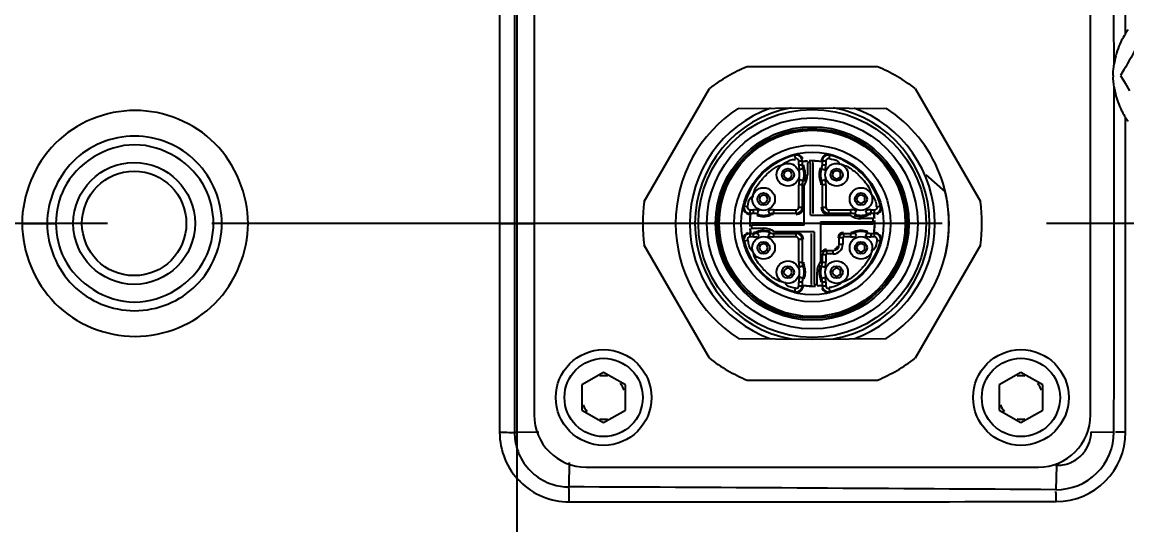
# Model space of a CAD drawing. Header units: millimetres. Extents: x 4086 to 8300, y 123 to 1549.
# Drawn here: x 6953 to 6968.89, y 453.67 to 460.89 of the extents above; entities that cross this region are included whole.
import ezdxf

# ---------------------------------------------------------------- set-up
doc = ezdxf.new("R2010")
doc.units = ezdxf.units.MM
doc.linetypes.add('CENTER', pattern=[0.6, 0.375, -0.075, 0.075, -0.075])
for name, color, linetype in [('中心线', 7, 'Continuous'), ('外形图', 7, 'Continuous'), ('尺寸标注', 7, 'Continuous')]:
    doc.layers.add(name, color=color, linetype=linetype)
doc.styles.add('思源黑', font='SourceHanSansCN-Normal.ttf')
doc.dimstyles.new('尺寸标注_1_4比例', dxfattribs={"dimtxt": 7, "dimasz": 6, "dimexe": 2, "dimexo": 1.5, "dimgap": 1, "dimtad": 1, "dimdec": 1, "dimlfac": 4, "dimdsep": 46, "dimtxsty": '思源黑', "dimcen": 0.09, "dimadec": 0, "dimazin": 0, "dimtp": 0.01, "dimtm": 0.01, "dimtfac": 1, "dimtdec": 1, "dimtofl": 0, "dimtmove": 0, "dimatfit": 3, "dimfxl": 1, "dimtolj": 1, "dimarcsym": 0})

# ---------------------------------------------------------------- blocks, each defined once
blk = doc.blocks.new('*D755')
at = {"layer": 'Defpoints', "color": 0}
for p in [(6960.112, 469.498), (6894.679, 446.498), (6960.112, 446.498)]:
    blk.add_point(p, dxfattribs=at)
at = {"layer": '尺寸标注', "color": 0, "lineweight": -2}
for p, q in [((6958.612, 469.498), (6892.679, 469.498)), ((6894.679, 463.498), (6894.679, 452.498)), ((6958.612, 446.498), (6892.679, 446.498))]:
    blk.add_line(p, q, dxfattribs=at)
at = {"layer": '尺寸标注', "color": 0}
for points in [[(6895.679, 463.498), (6893.679, 463.498), (6894.679, 469.498)], [(6893.679, 452.498), (6895.679, 452.498), (6894.679, 446.498)]]:
    blk.add_solid(points, dxfattribs=at)
at = {"layer": '尺寸标注', "color": 0, "insert": (6890.055, 457.578), "char_height": 7, "attachment_point": 5, "rotation": 90, "style": '思源黑'}
blk.add_mtext('\\A1;92', dxfattribs=at)
blk = doc.blocks.new('*D756')
at = {"layer": 'Defpoints', "color": 0}
for p in [(6960.112, 469.498), (6912.112, 449.123), (6912.112, 423.652)]:
    blk.add_point(p, dxfattribs=at)
at = {"layer": '尺寸标注', "color": 0, "lineweight": -2}
for p, q in [((6960.112, 467.998), (6960.112, 421.652)), ((6912.112, 447.623), (6912.112, 421.652)), ((6954.112, 423.652), (6918.112, 423.652))]:
    blk.add_line(p, q, dxfattribs=at)
at = {"layer": '尺寸标注', "color": 0}
for points in [[(6918.112, 424.652), (6918.112, 422.652), (6912.112, 423.652)], [(6954.112, 422.652), (6954.112, 424.652), (6960.112, 423.652)]]:
    blk.add_solid(points, dxfattribs=at)
at = {"layer": '尺寸标注', "color": 0, "insert": (6936.112, 428.276), "char_height": 7, "attachment_point": 5, "style": '思源黑'}
blk.add_mtext('\\A1;192', dxfattribs=at)

msp = doc.modelspace()

# ---------------------------------------------------------------- linework, layer by layer
at = {"layer": '中心线', "linetype": 'CENTER', "ltscale": 20}
msp.add_line((7074.229, 457.9978), (6904.8666, 457.9978), dxfattribs=at)
at = {"layer": '外形图'}
for p, q in [((6960.3621, 466.7478), (6960.3621, 455.2478)), ((6968.3621, 455.2478), (6968.3621, 466.7478)), ((6965.2996, 460.2478), (6963.4246, 460.2478)), ((6968.829, 460.1809), (6968.7956, 460.1228)), ((6968.8425, 460.2045), (6968.829, 460.1809)), ((6968.7956, 460.1228), (6968.8586, 460.0132)), ((6961.9448, 458.3109), (6962.8823, 459.9347)), ((6965.8419, 459.9347), (6966.7794, 458.3109)), ((6968.8586, 460.0132), (6968.9214, 459.9039)), ((6963.2991, 459.651), (6964.3621, 459.6603)), ((6964.3621, 459.6603), (6965.4251, 459.651)), ((6968.8657, 457.9978), (6968.8658, 459.5192)), ((6964.1217, 458.9288), (6964.1058, 458.9903)), ((6964.6024, 458.9288), (6964.6183, 458.9903)), ((6964.1673, 458.8413), (6964.1673, 458.8934)), ((6964.2173, 458.8934), (6964.1673, 458.8934)), ((6964.1673, 458.8413), (6964.2173, 458.8413)), ((6964.1738, 458.7921), (6964.1719, 458.7646)), ((6964.2405, 458.7932), (6964.1818, 458.7687)), ((6964.2173, 458.8934), (6964.2173, 458.8413)), ((6964.2929, 458.8728), (6964.2929, 458.6978)), ((6964.3371, 458.8728), (6964.2929, 458.8728)), ((6964.3371, 458.1166), (6964.3371, 458.8728)), ((6964.3721, 458.8728), (6964.3621, 458.8728)), ((6964.3721, 458.8728), (6964.3721, 458.1426)), ((6964.4962, 458.788), (6964.4837, 458.7932)), ((6964.4962, 458.788), (6964.5525, 458.7645)), ((6964.5069, 458.8413), (6964.5069, 458.8934)), ((6964.5569, 458.8934), (6964.5069, 458.8934)), ((6964.5069, 458.8413), (6964.5569, 458.8413)), ((6964.5503, 458.7921), (6964.5552, 458.8166)), ((6964.5522, 458.7646), (6964.5503, 458.7921)), ((6964.5552, 458.8166), (6964.5569, 458.8413)), ((6964.5569, 458.8934), (6964.5569, 458.8413)), ((6964.1738, 458.6035), (6964.1689, 458.5791)), ((6964.228, 458.6077), (6964.1717, 458.6312)), ((6964.1719, 458.6311), (6964.1738, 458.6035)), ((6964.228, 458.6077), (6964.2405, 458.6025)), ((6964.4837, 458.6025), (6964.5423, 458.6269)), ((6964.5503, 458.6035), (6964.5522, 458.6311)), ((6965.9927, 458.6968), (6966.2743, 458.452)), ((6964.1689, 458.5791), (6964.1673, 458.5543)), ((6964.1673, 458.2291), (6964.1673, 458.5543)), ((6964.2173, 458.5543), (6964.1673, 458.5543)), ((6964.2173, 458.5543), (6964.2173, 458.2291)), ((6964.2433, 457.9728), (6964.2433, 458.5424)), ((6964.5069, 458.2291), (6964.5069, 458.5543)), ((6964.5569, 458.5543), (6964.5069, 458.5543)), ((6964.5569, 458.5543), (6964.5569, 458.2291)), ((6963.3696, 458.2541), (6963.4311, 458.2382)), ((6963.4664, 458.1926), (6963.4664, 458.1426)), ((6963.4664, 458.1926), (6963.5186, 458.1926)), ((6963.5186, 458.1426), (6963.4664, 458.1426)), ((6963.5186, 458.1426), (6963.5186, 458.1926)), ((6963.5433, 458.191), (6963.5186, 458.1926)), ((6963.5677, 458.1861), (6963.5433, 458.191)), ((6963.5719, 458.1319), (6963.5667, 458.1194)), ((6963.5953, 458.188), (6963.5677, 458.1861)), ((6963.5719, 458.1319), (6963.5954, 458.1882)), ((6963.7564, 458.1861), (6963.7288, 458.188)), ((6963.7574, 458.1194), (6963.7329, 458.178)), ((6963.8056, 458.1926), (6963.8056, 458.1426)), ((6963.8056, 458.1926), (6964.1308, 458.1926)), ((6964.1308, 458.1426), (6963.8056, 458.1426)), ((6964.1308, 458.1426), (6964.1308, 458.1926)), ((6964.1673, 458.2291), (6964.2173, 458.2291)), ((6964.3371, 458.1166), (6964.9067, 458.1166)), ((6964.5069, 458.2291), (6964.5569, 458.2291)), ((6964.5933, 458.1926), (6964.5933, 458.1426)), ((6964.5933, 458.1926), (6964.9186, 458.1926)), ((6964.9186, 458.1426), (6964.5933, 458.1426)), ((6964.9186, 458.1426), (6964.9186, 458.1926)), ((6964.9433, 458.191), (6964.9186, 458.1926)), ((6964.9677, 458.1861), (6964.9433, 458.191)), ((6964.9719, 458.1319), (6964.9667, 458.1194)), ((6964.9953, 458.188), (6964.9677, 458.1861)), ((6964.9719, 458.1319), (6964.9954, 458.1882)), ((6965.1564, 458.1861), (6965.1288, 458.188)), ((6965.1574, 458.1194), (6965.1329, 458.178)), ((6965.2056, 458.1926), (6965.2056, 458.1426)), ((6965.2056, 458.1926), (6965.2577, 458.1926)), ((6965.2577, 458.1426), (6965.2056, 458.1426)), ((6965.2577, 458.1426), (6965.2577, 458.1926)), ((6965.293, 458.2382), (6965.3545, 458.2541)), ((6953.001, 457.9978), (6953.4869, 457.9978)), ((6956.2495, 457.9978), (6955.7534, 457.9978)), ((6959.867, 457.9978), (6956.2495, 457.9978)), ((6959.867, 457.9978), (6960.3621, 457.9978)), ((6963.4871, 458.0078), (6964.2173, 458.0078)), ((6963.4871, 457.9728), (6963.4871, 457.9286)), ((6964.2433, 457.9728), (6963.4871, 457.9728)), ((6964.4808, 458.0228), (6964.4808, 457.4532)), ((6964.4808, 458.0228), (6965.2371, 458.0228)), ((6965.2371, 457.9878), (6964.4808, 457.9878)), ((6965.2371, 458.067), (6965.0621, 458.067)), ((6965.2371, 458.0228), (6965.2371, 458.067)), ((6968.8657, 457.9978), (6968.3925, 457.9978)), ((6963.4664, 457.853), (6963.4664, 457.803)), ((6963.4664, 457.853), (6963.5186, 457.853)), ((6963.5186, 457.803), (6963.4664, 457.803)), ((6963.4871, 457.9286), (6963.6621, 457.9286)), ((6963.5186, 457.803), (6963.5186, 457.853)), ((6963.5667, 457.8762), (6963.5912, 457.8176)), ((6963.5677, 457.8096), (6963.5953, 457.8077)), ((6963.7287, 457.8074), (6963.7574, 457.8762)), ((6963.7288, 457.8077), (6963.7564, 457.8096)), ((6963.7564, 457.8096), (6963.7808, 457.8047)), ((6963.7808, 457.8047), (6963.8056, 457.803)), ((6963.8056, 457.853), (6963.8056, 457.803)), ((6963.8056, 457.853), (6964.1308, 457.853)), ((6964.1308, 457.803), (6963.8056, 457.803)), ((6964.3871, 457.8791), (6963.8175, 457.8791)), ((6964.1308, 457.803), (6964.1308, 457.853)), ((6964.3521, 457.1228), (6964.3521, 457.853)), ((6964.3871, 457.8791), (6964.3871, 457.1228)), ((6964.8006, 457.803), (6964.8006, 457.6978)), ((6964.9186, 457.803), (6964.8006, 457.803)), ((6964.8121, 457.853), (6964.8121, 457.803)), ((6964.8121, 457.853), (6964.9186, 457.853)), ((6964.9186, 457.803), (6964.9186, 457.853)), ((6964.9667, 457.8762), (6964.9912, 457.8176)), ((6964.9677, 457.8096), (6964.9953, 457.8077)), ((6965.1287, 457.8074), (6965.1574, 457.8762)), ((6965.1288, 457.8077), (6965.1564, 457.8096)), ((6965.1564, 457.8096), (6965.1808, 457.8047)), ((6965.1808, 457.8047), (6965.2056, 457.803)), ((6965.2056, 457.853), (6965.2056, 457.803)), ((6965.2056, 457.853), (6965.2577, 457.853)), ((6965.2577, 457.803), (6965.2056, 457.803)), ((6965.2577, 457.803), (6965.2577, 457.853)), ((6962.8823, 456.0609), (6961.9448, 457.6847)), ((6963.3696, 457.7416), (6963.4311, 457.7575)), ((6964.1673, 457.4413), (6964.1673, 457.7666)), ((6964.2173, 457.7666), (6964.1673, 457.7666)), ((6964.2173, 457.7666), (6964.2173, 457.4413)), ((6964.7506, 457.6978), (6964.7506, 457.7916)), ((6964.8006, 457.7916), (6964.7506, 457.7916)), ((6964.7506, 457.6978), (6964.8006, 457.6978)), ((6965.293, 457.7575), (6965.3545, 457.7416)), ((6966.7794, 457.6847), (6965.8419, 456.0609)), ((6964.5069, 457.4413), (6964.5069, 457.5478)), ((6964.5569, 457.5478), (6964.5069, 457.5478)), ((6964.5569, 457.5593), (6964.5569, 457.4413)), ((6964.6621, 457.5593), (6964.5569, 457.5593)), ((6964.5683, 457.6093), (6964.5683, 457.5593)), ((6964.5683, 457.6093), (6964.6621, 457.6093)), ((6964.6621, 457.5593), (6964.6621, 457.6093)), ((6964.1673, 457.4413), (6964.2173, 457.4413)), ((6964.1738, 457.3921), (6964.1719, 457.3646)), ((6964.2405, 457.3932), (6964.1818, 457.3687)), ((6964.4962, 457.388), (6964.4837, 457.3932)), ((6964.4962, 457.388), (6964.5525, 457.3645)), ((6964.5069, 457.4413), (6964.5569, 457.4413)), ((6964.5503, 457.3921), (6964.5552, 457.4166)), ((6964.5522, 457.3646), (6964.5503, 457.3921)), ((6964.5552, 457.4166), (6964.5569, 457.4413)), ((6964.1689, 457.1791), (6964.1673, 457.1543)), ((6964.1738, 457.2035), (6964.1689, 457.1791)), ((6964.228, 457.2077), (6964.1717, 457.2312)), ((6964.1719, 457.2311), (6964.1738, 457.2035)), ((6964.228, 457.2077), (6964.2405, 457.2025)), ((6964.4312, 457.1228), (6964.4312, 457.2978)), ((6964.4837, 457.2025), (6964.5423, 457.2269)), ((6964.5503, 457.2035), (6964.5522, 457.2311)), ((6964.1058, 457.0054), (6964.1217, 457.0669)), ((6964.1673, 457.1022), (6964.1673, 457.1543)), ((6964.2173, 457.1543), (6964.1673, 457.1543)), ((6964.1673, 457.1022), (6964.2173, 457.1022)), ((6964.2173, 457.1543), (6964.2173, 457.1022)), ((6964.3521, 457.1228), (6964.3621, 457.1228)), ((6964.3871, 457.1228), (6964.4312, 457.1228)), ((6964.5069, 457.1022), (6964.5069, 457.1543)), ((6964.5569, 457.1543), (6964.5069, 457.1543)), ((6964.5069, 457.1022), (6964.5569, 457.1022)), ((6964.5569, 457.1543), (6964.5569, 457.1022)), ((6964.6183, 457.0054), (6964.6024, 457.0669)), ((6963.2991, 456.3446), (6964.3621, 456.3353)), ((6964.3621, 456.3353), (6965.4251, 456.3446)), ((6961.3621, 455.8587), (6961.0496, 455.6782)), ((6961.6746, 455.6782), (6961.3621, 455.8587)), ((6963.4246, 455.7478), (6965.2996, 455.7478)), ((6967.3621, 455.8587), (6967.0496, 455.6782)), ((6967.6746, 455.6782), (6967.3621, 455.8587)), ((6961.0496, 455.6782), (6961.0496, 455.3174)), ((6961.6746, 455.3174), (6961.6746, 455.6782)), ((6967.0496, 455.6782), (6967.0496, 455.3174)), ((6967.6746, 455.3174), (6967.6746, 455.6782)), ((6961.0496, 455.3174), (6961.3621, 455.137)), ((6961.3621, 455.137), (6961.6746, 455.3174)), ((6967.0496, 455.3174), (6967.3621, 455.137)), ((6967.3621, 455.137), (6967.6746, 455.3174)), ((6960.1164, 454.9964), (6960.0808, 454.9962)), ((6960.429, 454.9981), (6960.1164, 454.9964)), ((6968.3732, 455.0049), (6968.6983, 455.0009)), ((6960.8681, 454.5632), (6960.8628, 454.2139)), ((6961.1121, 454.4978), (6967.6121, 454.4978)), ((6967.8728, 454.5226), (6967.8654, 454.1731))]:
    msp.add_line(p, q, dxfattribs=at)
for points in [[(6964.1673, 458.8413), (6964.1689, 458.8166), (6964.1738, 458.7921)], [(6964.5569, 458.5543), (6964.5552, 458.5791), (6964.5503, 458.6035)], [(6963.8056, 458.1926), (6963.7808, 458.191), (6963.7564, 458.1861)], [(6965.2056, 458.1926), (6965.1808, 458.191), (6965.1564, 458.1861)], [(6963.5186, 457.803), (6963.5433, 457.8047), (6963.5677, 457.8096)], [(6964.9186, 457.803), (6964.9433, 457.8047), (6964.9677, 457.8096)], [(6964.1673, 457.4413), (6964.1689, 457.4166), (6964.1738, 457.3921)], [(6964.5569, 457.1543), (6964.5552, 457.1791), (6964.5503, 457.2035)]]:
    msp.add_lwpolyline(points, dxfattribs=at)
for centre, radius in [((6964.3621, 457.9978), 1.6375), ((6964.3621, 457.9978), 1.5159), ((6964.3621, 457.9978), 1.3898), ((6964.3621, 457.9978), 1.3625), ((6964.3621, 457.9978), 1.3375), ((6964.3621, 457.9978), 1.125), ((6964.3621, 457.9978), 1.025), ((6954.6121, 457.9978), 0.875), ((6954.6121, 457.9978), 0.75), ((6964.0121, 458.6978), 0.1625), ((6964.0121, 458.6978), 0.0875), ((6964.7121, 458.6978), 0.1625), ((6964.7121, 458.6978), 0.0875), ((6963.6621, 458.3478), 0.1625), ((6963.6621, 458.3478), 0.0875), ((6965.0621, 458.3478), 0.1625), ((6965.0621, 458.3478), 0.0875), ((6963.6621, 457.6478), 0.1625), ((6965.0621, 457.6478), 0.1625), ((6963.6621, 457.6478), 0.0875), ((6965.0621, 457.6478), 0.0875), ((6964.0121, 457.2978), 0.1625), ((6964.0121, 457.2978), 0.0875), ((6964.7121, 457.2978), 0.1625), ((6964.7121, 457.2978), 0.0875), ((6961.3621, 455.4978), 0.6875), ((6961.3621, 455.4978), 0.5625), ((6967.3621, 455.4978), 0.6875), ((6967.3621, 455.4978), 0.5625)]:
    msp.add_circle(centre, radius, dxfattribs=at)
for centre, radius, start, end in [((10261.1836, 455.8448), 3301.1061, 179.8063724, 179.9626317), ((5344.7612, 453.9134), 1623.9522, 0.2248116, 0.4615247), ((6969.8366, 460.1099), 1.1499, 149.6545, 154.41763), ((6969.8258, 460.1161), 1.1374, 147.55261, 149.65215), ((6969.8155, 460.1226), 1.1253, 144.19797, 147.54951), ((6969.8227, 460.1164), 1.1345, 154.41342, 168.71282), ((6969.8026, 460.1216), 1.1138, 168.76911, 171.51689), ((6964.3621, 457.9978), 2.4375, 112.61986, 127.38014), ((6964.3621, 457.9978), 2.4375, 52.61986, 67.38014), ((6252.6393, 457.9769), 716.0653, 0.0016719, 0.1581614), ((6969.8036, 460.1239), 1.1149, 188.82364, 191.90046), ((6969.8205, 460.1281), 1.1322, 191.93195, 204.71158), ((6964.3621, 457.9978), 1.9655, 122.73982, 237.26018), ((6964.3621, 457.9978), 1.7625, 109.89939, 250.10062), ((6964.3621, 457.9978), 1.6875, 100.3872, 259.61279), ((6964.3621, 457.9978), 1.6875, 280.38723, 79.61279), ((6964.3621, 457.9978), 1.7625, 289.89931, 70.10064), ((6964.3621, 457.9978), 1.9655, 345.49105, 57.26018), ((6969.8324, 460.1338), 1.1454, 204.72163, 207.53), ((6969.8349, 460.135), 1.1482, 207.52479, 212.43184), ((6969.8151, 460.1226), 1.1248, 212.44009, 215.79246), ((6964.3621, 457.9978), 1.0115, 104.47751, 165.52249), ((6964.1308, 458.8934), 0.0865, 0, 104.47751), ((6964.1308, 458.8934), 0.0365, 0, 104.47751), ((6964.5933, 458.8934), 0.0865, 75.52249, 180), ((6964.5933, 458.8934), 0.0365, 75.52249, 180), ((6964.3621, 457.9978), 1.0115, 14.47751, 75.52249), ((6964.0121, 458.6978), 0.0576, 90.99441, 269.00559), ((6964.0121, 458.6978), 0.0576, 271.10635, 88.89268), ((6964.3558, 458.8413), 0.1385, 180, 202.65829), ((6964.0121, 458.6978), 0.234, 337.34171, 22.65829), ((6964.3621, 457.9978), 0.9, 95.59036, 98.35785), ((6964.3621, 457.9978), 0.8971, 94.55654, 98.22437), ((6964.3558, 458.8413), 0.1221, 180, 202.65829), ((6964.0121, 458.6978), 0.2504, 337.34171, 22.65829), ((6964.0121, 458.6978), 0.2475, 344.89447, 15.10553), ((6964.3621, 457.9978), 0.9, 81.64215, 92.79518), ((6964.3718, 458.158), 0.7366, 87.42015, 89.98107), ((6964.368, 458.077), 0.8178, 84.40073, 87.40823), ((6964.3574, 457.9689), 0.9264, 81.74761, 84.40234), ((6964.7121, 458.6978), 0.2504, 157.34171, 202.65829), ((6964.7121, 458.6978), 0.2475, 164.89447, 202.65829), ((6964.7121, 458.6978), 0.234, 157.34171, 202.65829), ((6964.3683, 458.8413), 0.1385, 337.34171, 0), ((6964.7121, 458.6978), 0.0576, 90.99441, 269.00559), ((6964.7121, 458.6978), 0.0576, 271.10635, 88.89268), ((6964.2765, 458.0834), 0.8406, 131.98611, 138.00687), ((6964.3558, 458.5543), 0.1385, 157.34171, 180), ((6964.0246, 458.6978), 0.2683, 324.61103, 0), ((6964.3683, 458.5543), 0.1221, 0, 22.65829), ((6964.3683, 458.5543), 0.1385, 0, 22.65829), ((6964.4473, 458.0831), 0.841, 41.99464, 48.0125), ((6964.3621, 457.9978), 1.9655, 302.73976, 13.36229), ((6964.3621, 457.9978), 2.4375, 172.61986, 187.38014), ((6963.6621, 458.3478), 0.0576, 90.99441, 269.00559), ((6963.6621, 458.3478), 0.0576, 271.10635, 88.89268), ((6965.0621, 458.3478), 0.0576, 90.99441, 269.00559), ((6965.0621, 458.3478), 0.0576, 271.10635, 88.89268), ((6964.3621, 457.9978), 2.4375, 352.61986, 7.38014), ((6963.4664, 458.2291), 0.0865, 165.52249, 270), ((6963.4664, 458.2291), 0.0365, 165.52249, 270), ((6964.3621, 457.9978), 0.9, 171.6421, 182.79518), ((6964.3621, 457.9978), 0.8971, 171.77563, 179.36159), ((6963.5186, 458.0041), 0.1385, 67.34171, 90), ((6963.6621, 458.3478), 0.2504, 247.34171, 292.65829), ((6963.6621, 458.3478), 0.234, 247.34171, 292.65829), ((6963.6621, 458.3478), 0.2475, 254.89447, 292.65829), ((6963.8056, 458.0041), 0.1385, 90, 112.65829), ((6963.8056, 458.0041), 0.1221, 90, 112.65829), ((6964.1308, 458.2291), 0.1029, 270, 0), ((6964.1308, 458.2291), 0.1, 270, 0), ((6964.1308, 458.2291), 0.0865, 270, 0), ((6964.1308, 458.2291), 0.0365, 270, 0), ((6964.5933, 458.2291), 0.1029, 180, 270), ((6964.5933, 458.2291), 0.1, 180, 270), ((6964.5933, 458.2291), 0.0865, 180, 270), ((6964.5933, 458.2291), 0.0365, 180, 270), ((6965.0621, 458.3353), 0.2683, 234.61103, 270), ((6964.9186, 458.0041), 0.1385, 67.34171, 90), ((6965.0621, 458.3478), 0.2504, 247.34171, 292.65829), ((6965.0621, 458.3478), 0.234, 247.34171, 292.65829), ((6965.2056, 458.0041), 0.1385, 90, 112.65829), ((6965.2056, 458.0041), 0.1221, 90, 112.65829), ((6964.3621, 457.9978), 0.8971, 4.55654, 8.22437), ((6964.3621, 457.9978), 0.9, 4.54677, 8.3579), ((6965.2577, 458.2291), 0.0865, 270, 14.47751), ((6965.2577, 458.2291), 0.0365, 270, 14.47751), ((6965.0621, 458.3478), 0.2475, 254.89447, 285.10553), ((6964.3621, 457.9978), 0.8971, 351.77563, 359.36159), ((6964.3621, 457.9978), 0.9, 351.6421, 2.79518), ((6223.5246, 458.0527), 745.1799, 359.7653511, 359.9957827), ((6963.4664, 457.7666), 0.0865, 90, 194.47751), ((6963.4664, 457.7666), 0.0365, 90, 194.47751), ((6964.3621, 457.9978), 0.9, 184.54677, 188.3579), ((6964.3621, 457.9978), 0.8971, 184.55654, 188.22437), ((6963.5186, 457.9916), 0.1221, 270, 292.65829), ((6963.5186, 457.9916), 0.1385, 270, 292.65829), ((6963.6621, 457.6478), 0.2504, 67.34171, 112.65829), ((6963.6621, 457.6478), 0.234, 67.34171, 112.65829), ((6963.6621, 457.6478), 0.2475, 74.89447, 105.10553), ((6963.6621, 457.6603), 0.2683, 54.61103, 90), ((6963.8056, 457.9916), 0.1385, 247.34171, 270), ((6964.1308, 457.7666), 0.1029, 0, 90), ((6964.1308, 457.7666), 0.1, 0, 90), ((6964.1308, 457.7666), 0.0865, 0, 90), ((6964.1308, 457.7666), 0.0365, 0, 90), ((6964.8121, 457.7916), 0.0779, 90, 180), ((6964.8121, 457.7916), 0.075, 110, 180), ((6964.8121, 457.7916), 0.0615, 90, 180), ((6964.9186, 457.9916), 0.1221, 270, 292.65829), ((6964.9186, 457.9916), 0.1385, 270, 292.65829), ((6965.0621, 457.6478), 0.2504, 67.34171, 112.65829), ((6965.0621, 457.6478), 0.2475, 74.89447, 112.65829), ((6965.0621, 457.6478), 0.234, 67.34171, 112.65829), ((6965.2056, 457.9916), 0.1385, 247.34171, 270), ((6965.2577, 457.7666), 0.0865, 345.52249, 90), ((6965.2577, 457.7666), 0.0365, 345.52249, 90), ((6964.3621, 457.9978), 1.0115, 194.47751, 255.52249), ((6963.6621, 457.6478), 0.0576, 90.99441, 269.00559), ((6963.6621, 457.6478), 0.0576, 271.10635, 88.89268), ((6964.3621, 457.9978), 1.0115, 284.47751, 345.52249), ((6964.6621, 457.6978), 0.1385, 270, 0), ((6964.6621, 457.6978), 0.0885, 270, 0), ((6964.6621, 457.6978), 0.0721, 289.9948, 340.00518), ((6964.6621, 457.6978), 0.075, 290, 340), ((6965.0621, 457.6478), 0.0576, 90.99441, 269.00559), ((6965.0621, 457.6478), 0.0576, 271.10635, 88.89268), ((6964.5683, 457.5478), 0.0779, 90, 149.99429), ((6964.5683, 457.5478), 0.0615, 90, 180), ((6964.5683, 457.5478), 0.075, 90, 140), ((6964.3535, 458.0018), 1.9747, 346.338, 347.9393), ((6964.2768, 457.9126), 0.841, 221.99464, 228.0125), ((6964.0121, 457.2978), 0.0576, 90.99441, 269.00559), ((6964.0121, 457.2978), 0.0576, 271.10635, 88.89268), ((6964.3558, 457.4413), 0.1385, 180, 202.65829), ((6964.0121, 457.2978), 0.234, 337.34171, 22.65829), ((6964.3558, 457.4413), 0.1221, 180, 202.65829), ((6964.0121, 457.2978), 0.2475, 344.89447, 22.65829), ((6964.0121, 457.2978), 0.2504, 337.34171, 22.65829), ((6964.6996, 457.2978), 0.2683, 144.61103, 180), ((6964.7121, 457.2978), 0.2504, 157.34171, 202.65829), ((6964.7121, 457.2978), 0.2475, 164.89447, 195.10553), ((6964.7121, 457.2978), 0.234, 157.34171, 202.65829), ((6964.3683, 457.4413), 0.1385, 337.34171, 0), ((6964.7121, 457.2978), 0.0576, 90.99441, 269.00559), ((6964.7121, 457.2978), 0.0576, 271.10635, 88.89268), ((6964.4476, 457.9123), 0.8406, 311.98611, 318.00687), ((6964.3558, 457.1543), 0.1385, 157.34171, 180), ((6964.3683, 457.1543), 0.1221, 0, 22.65829), ((6964.3683, 457.1543), 0.1385, 0, 22.65829), ((6964.1308, 457.1022), 0.0865, 255.52249, 0), ((6964.1308, 457.1022), 0.0365, 255.52249, 0), ((6964.3621, 457.9978), 0.9, 261.64215, 272.79518), ((6964.3667, 458.0268), 0.9264, 261.74761, 264.40234), ((6964.3561, 457.9187), 0.8178, 264.40073, 267.40823), ((6964.3523, 457.8376), 0.7366, 267.42015, 269.98107), ((6964.3621, 457.9978), 0.8971, 274.55654, 278.22437), ((6964.3621, 457.9978), 0.9, 275.59036, 278.35785), ((6964.5933, 457.1022), 0.0865, 180, 284.47751), ((6964.5933, 457.1022), 0.0365, 180, 284.47751), ((6964.3621, 457.9978), 2.4375, 232.61986, 247.38014), ((6964.3621, 457.9978), 2.4375, 292.61986, 307.38014), ((6961.3621, 455.4978), 0.3125, 79.9994, 100.0006), ((6967.3621, 455.4978), 0.3125, 79.9994, 100.0006), ((6961.3621, 455.4978), 0.3125, 19.99941, 40.0006), ((6967.3621, 455.4978), 0.3125, 19.99941, 40.0006), ((6961.3621, 455.4978), 0.3125, 199.99941, 220.0006), ((6967.3621, 455.4978), 0.3125, 199.99941, 220.0006), ((6961.1121, 455.2478), 0.75, 180, 270), ((6961.3621, 455.4978), 0.3125, 259.9994, 280.0006), ((6967.3621, 455.4978), 0.3125, 259.9994, 280.0006), ((6967.6121, 455.2478), 0.75, 270, 0), ((6960.8654, 454.9977), 0.9987, 180.00319, 270.06528), ((6960.8685, 454.9975), 0.7877, 180.0915, 197.96019), ((6967.8686, 455.0029), 0.8298, 269.77964, 359.85947), ((6967.8666, 455.0014), 0.9994, 270.01787, 0.01002), ((6960.8645, 454.9979), 0.7842, 219.61268, 230.37778), ((6967.8737, 455.0286), 0.5088, 292.60053, 300.19186), ((6960.865, 455.0035), 0.7896, 252.01185, 269.84339), ((6945.6061, -2764.3277), 3218.5778, 89.6037469, 89.7284056)]:
    msp.add_arc(centre, radius, start, end, dxfattribs=at)
for points in [[(6959.8644, 466.9948), (6959.8661, 463.9958), (6959.867, 460.9968), (6959.867, 457.9978)], [(6968.8659, 460.7264), (6968.8663, 462.8146), (6968.8671, 464.9028), (6968.8683, 466.9909)], [(6969.0474, 460.5603), (6968.979, 460.4418), (6968.9107, 460.3232), (6968.8425, 460.2045)], [(6968.6889, 460.1228), (6968.6889, 460.1638), (6968.6897, 460.205), (6968.6957, 460.2456)], [(6968.702, 459.9529), (6968.6933, 460.0088), (6968.686, 460.066), (6968.6918, 460.1223)], [(6963.9395, 458.8432), (6963.9756, 458.881), (6964.0277, 458.9056), (6964.0792, 458.9144)], [(6964.2249, 458.9258), (6964.2101, 458.9685), (6964.1495, 459.0016), (6964.1058, 458.9903)], [(6964.6024, 458.9288), (6964.6459, 458.9175), (6964.6992, 458.9184), (6964.7303, 458.886)], [(6963.7142, 458.7082), (6963.7793, 458.7668), (6963.8536, 458.8263), (6963.9395, 458.8432)], [(6964.7847, 458.8434), (6964.8422, 458.8319), (6964.896, 458.801), (6964.942, 458.7647)], [(6964.942, 458.7647), (6964.9651, 458.7465), (6964.9881, 458.7279), (6965.01, 458.7082)], [(6963.5166, 458.4206), (6963.5337, 458.5064), (6963.5932, 458.5807), (6963.6517, 458.6458)], [(6965.0724, 458.6458), (6965.118, 458.5952), (6965.1657, 458.5425), (6965.1907, 458.4791)], [(6953.6071, 458.5041), (6953.5291, 458.3492), (6953.4869, 458.1713), (6953.4869, 457.9978)], [(6955.7534, 457.9978), (6955.7533, 458.171), (6955.7112, 458.3487), (6955.6334, 458.5034)], [(6963.4311, 458.2382), (6963.4424, 458.2817), (6963.4415, 458.3349), (6963.4739, 458.3661)], [(6965.2076, 458.4206), (6965.2453, 458.3843), (6965.2699, 458.3322), (6965.2786, 458.2807)], [(6963.3752, 458.1894), (6963.3899, 458.1543), (6963.4336, 458.1286), (6963.4717, 458.1286)], [(6953.4869, 457.9978), (6953.487, 457.8245), (6953.5291, 457.6467), (6953.6069, 457.4918)], [(6955.6332, 457.4918), (6955.7112, 457.6467), (6955.7534, 457.8244), (6955.7534, 457.9978)], [(6959.867, 457.9978), (6959.867, 456.9978), (6959.8669, 455.9977), (6959.8667, 454.9977)], [(6960.0782, 457.9978), (6960.0782, 456.9973), (6960.0791, 455.9967), (6960.0808, 454.9962)], [(6968.866, 455.0016), (6968.8658, 456.0003), (6968.8657, 456.9991), (6968.8657, 457.9978)], [(6965.349, 457.8063), (6965.3343, 457.8413), (6965.2905, 457.867), (6965.2525, 457.867)], [(6963.5166, 457.5751), (6963.4789, 457.6113), (6963.4543, 457.6634), (6963.4455, 457.715)], [(6965.293, 457.7575), (6965.2818, 457.7139), (6965.2826, 457.6607), (6965.2502, 457.6296)], [(6963.6517, 457.3498), (6963.6062, 457.4005), (6963.5585, 457.4531), (6963.5335, 457.5165)], [(6965.2076, 457.5751), (6965.1904, 457.4892), (6965.131, 457.4149), (6965.0724, 457.3498)], [(6963.7821, 457.231), (6963.759, 457.2492), (6963.7361, 457.2677), (6963.7142, 457.2874)], [(6963.9394, 457.1523), (6963.8819, 457.1637), (6963.8282, 457.1947), (6963.7821, 457.231)], [(6965.01, 457.2874), (6964.9449, 457.2289), (6964.8706, 457.1693), (6964.7847, 457.1524)], [(6964.1217, 457.0669), (6964.0782, 457.0781), (6964.025, 457.0772), (6963.9939, 457.1096)], [(6964.4993, 457.0698), (6964.514, 457.0272), (6964.5746, 456.9941), (6964.6183, 457.0054)], [(6964.7847, 457.1524), (6964.7486, 457.1146), (6964.6965, 457.09), (6964.6449, 457.0813)], [(6968.279, 454.723), (6968.3376, 454.803), (6968.372, 454.9059), (6968.3732, 455.0049)], [(6960.1192, 454.7546), (6960.1494, 454.6617), (6960.1981, 454.5731), (6960.2604, 454.4979)], [(6968.1296, 454.5888), (6968.1875, 454.6225), (6968.2395, 454.669), (6968.279, 454.723)], [(6967.8595, 454.5241), (6967.9304, 454.5225), (6968.0038, 454.5317), (6968.0693, 454.5589)], [(6960.3644, 454.3938), (6960.4396, 454.3316), (6960.5283, 454.2828), (6960.6211, 454.2525)], [(6960.8665, 453.999), (6963.2, 454.0002), (6965.5335, 454.0012), (6967.8669, 454.002)]]:
    msp.add_open_spline(points, degree=3, dxfattribs=at)
for points, knots in [([(6968.6957, 460.2456), (6968.6967, 460.2522), (6968.6989, 460.2653), (6968.7018, 460.2783), (6968.7034, 460.2847)], [0, 0, 0, 0, 0.5006837, 1, 1, 1, 1]), ([(6956.2495, 457.9978), (6956.2494, 458.4121), (6955.8975, 459.2749), (6954.6254, 459.7933), (6953.353, 459.2751), (6953.001, 458.4121), (6953.001, 457.9978)], [0, 0, 0, 0, 0.2500243, 0.4999704, 0.7499363, 1, 1, 1, 1]), ([(6955.8743, 457.9978), (6955.8742, 458.3179), (6955.6013, 458.9846), (6954.6181, 459.3843), (6953.6346, 458.9848), (6953.362, 458.3179), (6953.362, 457.9978)], [0, 0, 0, 0, 0.2499748, 0.4999999, 0.7500189, 1, 1, 1, 1]), ([(6955.6334, 458.5034), (6955.4553, 458.8577), (6954.6206, 459.3964), (6953.7852, 458.8584), (6953.6071, 458.5041)], [0, 0, 0, 0, 0.5000293, 1, 1, 1, 1]), ([(6964.0792, 458.9144), (6964.0863, 458.9156), (6964.1004, 458.9174), (6964.1146, 458.918), (6964.1216, 458.9179)], [0, 0, 0, 0, 0.5077913, 1, 1, 1, 1]), ([(6964.6183, 458.9903), (6964.589, 458.9978), (6964.5187, 458.9833), (6964.4929, 458.9183), (6964.4929, 458.8883)], [0, 0, 0, 0, 0.5020607, 1, 1, 1, 1]), ([(6964.7303, 458.886), (6964.736, 458.88), (6964.7464, 458.8647), (6964.7517, 458.8471), (6964.7535, 458.8375)], [0, 0, 0, 0, 0.4573371, 1, 1, 1, 1]), ([(6965.1907, 458.4791), (6965.1944, 458.4697), (6965.2008, 458.4503), (6965.2056, 458.4305), (6965.2076, 458.4206)], [0, 0, 0, 0, 0.5003399, 1, 1, 1, 1]), ([(6963.4739, 458.3661), (6963.4773, 458.3693), (6963.485, 458.3755), (6963.4937, 458.3801), (6963.4983, 458.3821)], [0, 0, 0, 0, 0.4811326, 1, 1, 1, 1]), ([(6963.4983, 458.3821), (6963.502, 458.3837), (6963.51, 458.3866), (6963.5182, 458.3885), (6963.5225, 458.3894)], [0, 0, 0, 0, 0.4772759, 1, 1, 1, 1]), ([(6965.2786, 458.2807), (6965.2798, 458.2736), (6965.2816, 458.2595), (6965.2822, 458.2453), (6965.2822, 458.2383)], [0, 0, 0, 0, 0.5076442, 1, 1, 1, 1]), ([(6963.3696, 458.2541), (6963.3669, 458.2436), (6963.3655, 458.2212), (6963.3708, 458.1996), (6963.3752, 458.1894)], [0, 0, 0, 0, 0.4930486, 1, 1, 1, 1]), ([(6965.2901, 458.135), (6965.2953, 458.1368), (6965.3054, 458.1412), (6965.3148, 458.1471), (6965.3192, 458.1504)], [0, 0, 0, 0, 0.5005447, 1, 1, 1, 1]), ([(6965.3192, 458.1504), (6965.3278, 458.1569), (6965.343, 458.1736), (6965.3515, 458.1942), (6965.3542, 458.205)], [0, 0, 0, 0, 0.4958474, 1, 1, 1, 1]), ([(6965.3542, 458.205), (6965.3562, 458.2131), (6965.3584, 458.2296), (6965.3566, 458.2462), (6965.3545, 458.2541)], [0, 0, 0, 0, 0.5068732, 1, 1, 1, 1]), ([(6953.001, 457.9978), (6953.0011, 457.5836), (6953.353, 456.7207), (6954.6252, 456.2023), (6955.8974, 456.7206), (6956.2495, 457.5835), (6956.2495, 457.9978)], [0, 0, 0, 0, 0.250035, 0.4999989, 0.7499467, 1, 1, 1, 1]), ([(6953.362, 457.9978), (6953.362, 457.6777), (6953.6346, 457.0109), (6954.6181, 456.6113), (6955.6014, 457.011), (6955.8743, 457.6777), (6955.8743, 457.9978)], [0, 0, 0, 0, 0.2499805, 0.4999972, 0.7500242, 1, 1, 1, 1]), ([(6963.405, 457.8453), (6963.3963, 457.8387), (6963.3811, 457.8221), (6963.3726, 457.8014), (6963.37, 457.7907)], [0, 0, 0, 0, 0.4958474, 1, 1, 1, 1]), ([(6963.4341, 457.8606), (6963.4289, 457.8588), (6963.4187, 457.8545), (6963.4094, 457.8486), (6963.405, 457.8453)], [0, 0, 0, 0, 0.5005447, 1, 1, 1, 1]), ([(6965.3545, 457.7416), (6965.3572, 457.752), (6965.3587, 457.7744), (6965.3533, 457.796), (6965.349, 457.8063)], [0, 0, 0, 0, 0.4930486, 1, 1, 1, 1]), ([(6963.37, 457.7907), (6963.3679, 457.7826), (6963.3658, 457.766), (6963.3676, 457.7494), (6963.3696, 457.7416)], [0, 0, 0, 0, 0.5068732, 1, 1, 1, 1]), ([(6963.4455, 457.715), (6963.4443, 457.7221), (6963.4425, 457.7362), (6963.4419, 457.7504), (6963.442, 457.7574)], [0, 0, 0, 0, 0.5076438, 1, 1, 1, 1]), ([(6953.6069, 457.4918), (6953.785, 457.1375), (6954.6201, 456.5992), (6955.4549, 457.1376), (6955.6332, 457.4918)], [0, 0, 0, 0, 0.4999732, 1, 1, 1, 1]), ([(6963.5335, 457.5165), (6963.5298, 457.526), (6963.5233, 457.5453), (6963.5186, 457.5651), (6963.5166, 457.5751)], [0, 0, 0, 0, 0.5003399, 1, 1, 1, 1]), ([(6965.2258, 457.6135), (6965.2221, 457.6119), (6965.2142, 457.6091), (6965.206, 457.6071), (6965.2017, 457.6063)], [0, 0, 0, 0, 0.4772759, 1, 1, 1, 1]), ([(6965.2502, 457.6296), (6965.2468, 457.6263), (6965.2392, 457.6202), (6965.2305, 457.6156), (6965.2258, 457.6135)], [0, 0, 0, 0, 0.4811326, 1, 1, 1, 1]), ([(6963.9939, 457.1096), (6963.9881, 457.1156), (6963.9777, 457.1309), (6963.9725, 457.1485), (6963.9706, 457.1582)], [0, 0, 0, 0, 0.4573371, 1, 1, 1, 1]), ([(6964.1058, 457.0054), (6964.1351, 456.9978), (6964.2054, 457.0123), (6964.2313, 457.0774), (6964.2313, 457.1074)], [0, 0, 0, 0, 0.5020607, 1, 1, 1, 1]), ([(6964.6449, 457.0813), (6964.6378, 457.0801), (6964.6237, 457.0782), (6964.6095, 457.0777), (6964.6025, 457.0778)], [0, 0, 0, 0, 0.5077913, 1, 1, 1, 1]), ([(6959.8667, 454.9977), (6959.8883, 454.9977), (6959.9596, 454.9975), (6960.031, 454.9972), (6960.0808, 454.9962)], [0, 0, 0, 0, 0.3025128, 1, 1, 1, 1]), ([(6968.866, 455.0016), (6968.826, 455.0016), (6968.7782, 455.0016), (6968.7303, 455.0011), (6968.7226, 455.0008)], [0, 0, 0, 0, 0.8372934, 1, 1, 1, 1]), ([(6960.8665, 453.999), (6960.8665, 454.0577), (6960.8659, 454.1294), (6960.8635, 454.201), (6960.8628, 454.2139)], [0, 0, 0, 0, 0.8187419, 1, 1, 1, 1]), ([(6967.8669, 454.002), (6967.8669, 454.0431), (6967.8668, 454.0913), (6967.8659, 454.1395), (6967.8652, 454.1466)], [0, 0, 0, 0, 0.8517319, 1, 1, 1, 1])]:
    msp.add_open_spline(points, degree=3, knots=knots, dxfattribs=at)

# ---------------------------------------------------------------- dimensions: what is measured, and where the dimension line sits
at = {"layer": '尺寸标注'}
dim = msp.add_linear_dim(base=(6894.6791, 446.4978), p1=(6960.1121, 469.4978), p2=(6960.1121, 446.4978), angle=90, dimstyle='尺寸标注_1_4比例', dxfattribs=at)
dim.commit()
dim.dimension.update_dxf_attribs({"geometry": '*D755', "text_midpoint": (6894.6791, 457.5781), "dimtype": 160})
dim = msp.add_linear_dim(base=(6912.1121, 423.6521), p1=(6960.1121, 469.4978), p2=(6912.1121, 449.1228), dimstyle='尺寸标注_1_4比例', dxfattribs=at)
dim.commit()
dim.dimension.update_dxf_attribs({"geometry": '*D756', "text_midpoint": (6936.1121, 428.2765)})

doc.saveas('drawing.dxf')
